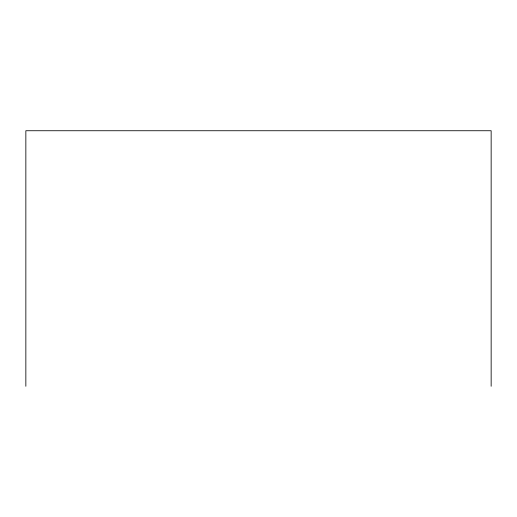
<?xml version="1.0" encoding="UTF-8"?>
<svg xmlns="http://www.w3.org/2000/svg" width="517" height="517" viewBox="0 0 517 517"><rect width="100%" height="100%" fill="white"/><g stroke="black" fill="none" stroke-linecap="round" stroke-linejoin="round"><path stroke-width="0.78" d="M491.15 386.264L491.15 130.736L25.85 130.736L25.85 386.264"/></g></svg>
